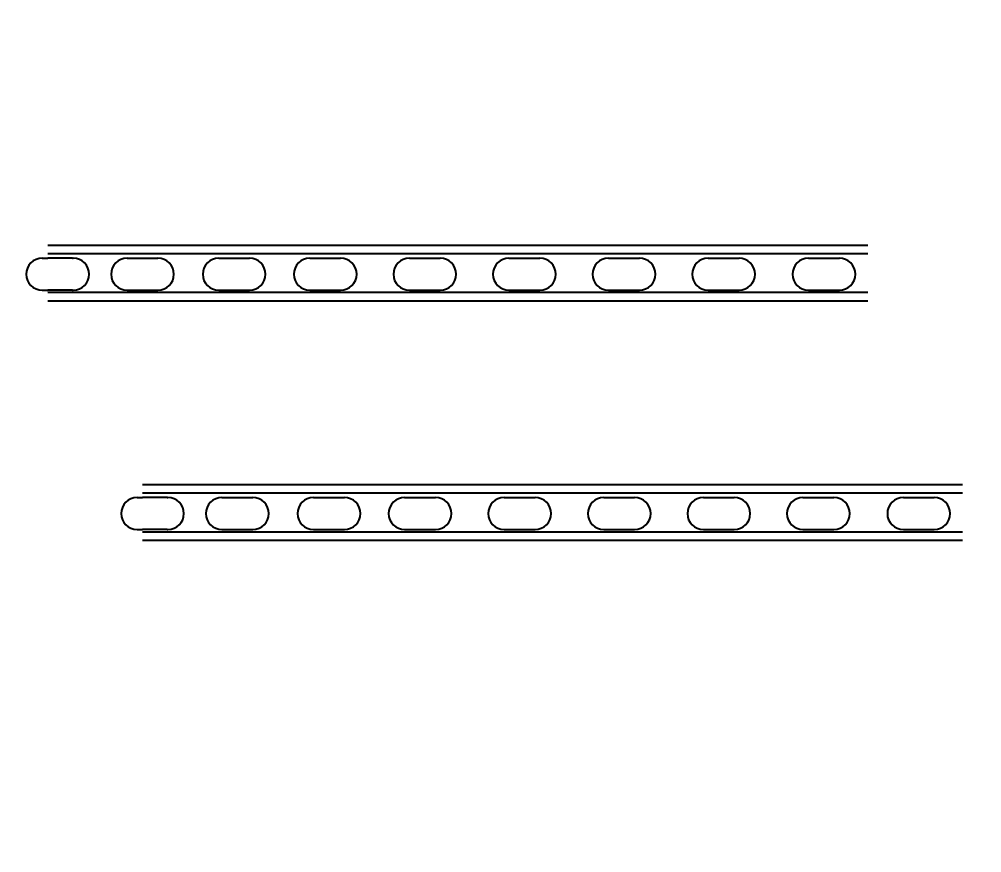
# Model space of a CAD drawing. Header units: feet. Extents: x -159 to 1687, y 0 to 1556.
# Drawn here: x 515.39 to 543.58, y 833.59 to 858.01 of the extents above; entities that cross this region are included whole.
import ezdxf
from ezdxf import colors
from ezdxf.entities.mleader import LeaderData, LeaderLine
from ezdxf.math import Vec2, Vec3

# ---------------------------------------------------------------- set-up
doc = ezdxf.new("R2010")
doc.units = ezdxf.units.FT
doc.header["$MEASUREMENT"] = 0
for name, color, linetype in [('9417_1-3$0$M25-UNISTRUT', 94, 'Continuous'), ('9417_1-3$0$UNISTRUT', 94, 'Continuous'), ('G-ANNO-TEXT', 1, 'Continuous')]:
    doc.layers.add(name, color=color, linetype=linetype)
doc.styles.add('NEI-A', font='arial.ttf')

# ---------------------------------------------------------------- blocks, each defined once
blk = doc.blocks.new('Rack column')
at = {"layer": '9417_1-3$0$M25-UNISTRUT'}
for points in [[(24.646, 0.845), (0.629, 0.845)], [(24.646, 0.595), (0.629, 0.595)], [(0.629, -0.53), (24.646, -0.53)], [(0.629, -0.78), (24.646, -0.78)]]:
    blk.add_lwpolyline(points, dxfattribs=at)
at = {"layer": '9417_1-3$0$UNISTRUT'}
for p, q in [((0.469, 0.469), (0.629, 0.469)), ((1.35, 0.469), (0.629, 0.469)), ((1.35, 0.469), (1.373, 0.469)), ((2.953, 0.469), (3.857, 0.469)), ((5.637, 0.469), (6.541, 0.469)), ((8.305, 0.469), (9.209, 0.469)), ((11.222, 0.469), (12.126, 0.469)), ((14.139, 0.469), (15.043, 0.469)), ((17.056, 0.469), (17.96, 0.469)), ((19.973, 0.469), (20.877, 0.469)), ((22.913, 0.469), (23.817, 0.469)), ((0.469, -0.469), (0.629, -0.469)), ((1.35, -0.469), (0.629, -0.469)), ((1.35, -0.469), (1.373, -0.469)), ((2.953, -0.469), (3.857, -0.469)), ((5.637, -0.469), (6.541, -0.469)), ((8.305, -0.469), (9.209, -0.469)), ((11.222, -0.469), (12.126, -0.469)), ((14.139, -0.469), (15.043, -0.469)), ((17.056, -0.469), (17.96, -0.469)), ((19.973, -0.469), (20.877, -0.469)), ((22.913, -0.469), (23.817, -0.469))]:
    blk.add_line(p, q, dxfattribs=at)
for centre, start, end in [((0.469, 0), 90, 270), ((1.373, 0), 270, 90), ((2.953, 0), 90, 270), ((3.857, 0), 270, 90), ((5.637, 0), 90, 270), ((6.541, 0), 270, 90), ((8.305, 0), 90, 270), ((9.209, 0), 270, 90), ((11.222, 0), 90, 270), ((12.126, 0), 270, 90), ((14.139, 0), 90, 270), ((15.043, 0), 270, 90), ((17.056, 0), 90, 270), ((17.96, 0), 270, 90), ((19.973, 0), 90, 270), ((20.877, 0), 270, 90), ((22.913, 0), 90, 270), ((23.817, 0), 270, 90)]:
    blk.add_arc(centre, 0.469, start, end, dxfattribs=at)

msp = doc.modelspace()

# ---------------------------------------------------------------- block references
at = {"layer": '9417_1-3$0$M25-UNISTRUT'}
for p in [(515.59093, 850.54111), (518.36865, 843.52852)]:
    msp.add_blockref('Rack column', p, dxfattribs=at)

# ---------------------------------------------------------------- next in the draw order: leaders
at = {"layer": 'G-ANNO-TEXT'}
ml = msp.add_multileader_mtext('Standard', dxfattribs=at)
ml.set_content('\\A1;6 MOTOR CONTROL CABLE CONDUITS (TYP.)', color=256, style='NEI-A')
ml.set_leader_properties()
ml.build(insert=Vec2(0, 0))
ml.multileader.update_dxf_attribs({"dogleg_length": 0.36, "arrow_head_size": 0.125})
ctx = ml.context
ctx.base_point, ctx.char_height, ctx.arrow_head_size, ctx.landing_gap_size, ctx.plane_origin = Vec3(822.13293, 1038.01238), 1, 0.125, 0.0625, Vec3(370.13821, 525.74619)
notes = []
notes.append((ctx, [(0, (0, 0, 0), (0, 0), (1, 0), 1, [])]))
ctx.mtext.insert, ctx.mtext.width, ctx.mtext.flow_direction = Vec3(822.19543, 1038.65938), 17.7675237, 5
ctx.mtext.has_bg_fill, ctx.mtext.bg_color, ctx.mtext.bg_scale_factor, ctx.mtext.bg_transparency, ctx.mtext.use_window_bg_color = 1, -1073741824, 1.5, 0, 1
for ctx, leaders in notes:
    for number, flags, end, landing, length, lines in leaders:
        leader = LeaderData()
        leader.index, (leader.has_last_leader_line, leader.has_dogleg_vector, leader.attachment_direction) = number, flags
        leader.last_leader_point, leader.dogleg_vector, leader.dogleg_length = Vec3(end), Vec3(landing), length
        for number, points, colour, breaks in lines:
            line = LeaderLine()
            line.index, line.vertices, line.color, line.breaks = number, Vec3.list(points), colors.encode_raw_color(colour), breaks
            leader.lines.append(line)
        ctx.leaders.append(leader)

doc.saveas('drawing.dxf')
